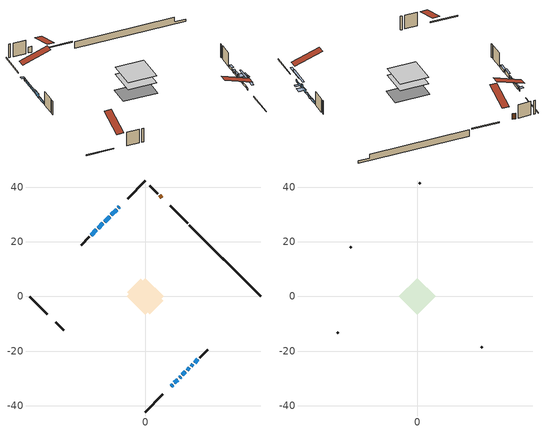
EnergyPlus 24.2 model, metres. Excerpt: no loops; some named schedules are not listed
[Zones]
conditioned space
 floor outside (Floor1 construction): -0.8,0 0,0.8 0.8,0 0,-0.8 z1.3
 floor outside (Floor2 construction): -0.91,0 0,0.91 0.91,0 0,-0.91 z1.3
 floor adiabatic (AdiabaticFloorConstruction): -6.73,0 0,6.73 6.73,0 0,-6.73 z3.74
 floor foundation (Slab1 construction): -6.53,1.59 -1.59,6.53 6.53,-1.59 1.59,-6.53 z-1
 wall outside (RimJoist1 construction): 0,-42.33 6.44,-35.9 / -42.33,0 -35.9,-6.44 / 0,42.33 -6.44,35.9 / 15.56,26.77 9.12,33.21 z1.3:1.6
 wall outside (AdiabaticWallConstruction 1): 6.08,36.25 5.3,37.03 z1.3:3.33
 wall outside (AdiabaticWallConstruction): -9.48,32.85 -9.87,32.46 z1.3:2.22; 9.48,-32.85 10.05,-32.29 z1.3:2; 10.7,-31.63 11.9,-30.43 / -10.53,31.8 -12.42,29.91 / -13.07,29.26 -14.85,27.48 z1.3:2.04; 12.56,-29.77 12.96,-29.38 z1.3:2.93; -15.51,26.82 -17.28,25.05 z1.3:2.72; 13.61,-28.72 14.71,-27.62 z1.3:2.53; 15.36,-26.97 16.2,-26.13 / 18.1,-24.23 19.26,-23.07 z1.3:2.18; 16.85,-25.48 17.44,-24.89 z1.3:2.01; -17.93,24.4 -19.84,22.49 z1.3:2.11
 wall outside (Wall1 construction): 19.91,-22.42 22.88,-19.45 / -32.85,-9.48 -29.89,-12.44 / -20.5,21.83 -23.46,18.87 / 4.64,37.69 1.68,40.65 z1.3:6.18
 wall foundation (FoundationWall1 construction): 16.22,26.11,-1 16.22,26.11,1.3 39.72,2.61,1.3 39.72,2.61,-0.23 42.33,0,-0.23 42.33,0,-1
 window (WindowConstruction 6): -9.48,32.85 -9.87,32.46 z1.3:2.21
 window (WindowConstruction 8): 9.48,-32.85 10.04,-32.29 z1.3:2
 window (WindowConstruction 9): 10.7,-31.63 11.9,-30.43 z1.3:2.04
 window (WindowConstruction 10): -10.53,31.8 -12.42,29.91 z1.3:2.04
 window (WindowConstruction 11): -13.07,29.26 -14.85,27.48 z1.3:2.04
 window (WindowConstruction 7): 12.56,-29.77 12.95,-29.38 z1.3:2.92
 window (WindowConstruction): -15.51,26.82 -17.28,25.05 z1.3:2.72
 window (WindowConstruction 1): 13.61,-28.72 14.71,-27.62 z1.3:2.53
 window (WindowConstruction 2): 15.36,-26.97 16.2,-26.13 z1.3:2.18
 window (WindowConstruction 3): 16.86,-25.47 17.44,-24.89 z1.3:2.01
 window (WindowConstruction 4): 18.1,-24.23 19.26,-23.07 z1.3:2.18
 window (WindowConstruction 5): -17.93,24.4 -19.84,22.49 z1.3:2.11
 door (Door): 6.08,36.25 5.3,37.03 z1.3:3.33
 ceiling adiabatic (AdiabaticFloorConstruction): 0,-6.73 6.73,0 0,6.73 -6.73,0 z3.74
attic - vented
 floor to conditioned space (Floor3 construction Reversed): -6.73,0 0,6.73 6.73,0 0,-6.73 z6.18
 wall outside (Wall2 construction): 23.53,-18.8 23.9,-18.43 / -29.23,-13.1 -28.87,-13.46 / -24.12,18.21 -24.48,17.85 / 1.02,41.31 0.66,41.67 z1.3:6.18
 roof outside (Roof1 construction): 8.82,-33.51,6.18 2.26,-26.95,9.27 0.53,-28.68,9.27 7.09,-35.24,6.18; -33.51,-8.82,6.18 -26.95,-2.26,9.27 -28.68,-0.53,9.27 -35.24,-7.09,6.18; -8.82,33.51,6.18 -2.26,26.95,9.27 -0.53,28.68,9.27 -7.09,35.24,6.18; 6.74,35.59,6.18 0.18,29.03,9.27 1.91,27.3,9.27 8.47,33.86,6.18
shading: -10.03,32.3 -9.32,33.01 -10.07,33.77 -10.79,33.05 z2.44; 12,-30.33 7.52,-34.81 7.95,-35.24 12.43,-30.76 z4.77; 13.86,-28.47 8.74,-33.59 9.17,-34.02 14.29,-28.9 z4.81; -12.63,29.7 -10.32,32.01 -10.53,32.22 -12.84,29.91 z2.34; -15.06,27.27 -12.86,29.47 -13.07,29.68 -15.27,27.48 z2.34; 13.01,-29.32 12.5,-29.83 14.24,-31.56 14.74,-31.05 z3; -17.33,25 -15.45,26.88 -15.88,27.31 -17.76,25.43 z2.8; 14.76,-27.57 13.56,-28.77 15.29,-30.51 16.49,-29.3 z2.61; 16.26,-26.08 15.31,-27.02 15.74,-27.45 16.69,-26.51 z2.26; 17.5,-24.83 16.8,-25.53 17.23,-25.96 17.93,-25.27 z2.09; 19.31,-23.02 18.04,-24.29 18.47,-24.72 19.74,-23.45 z2.26; -19.9,22.43 -17.88,24.45 -18.31,24.88 -20.33,22.87 z2.19
[Building]
Building 1: Terrain=Suburbs
[Site:Location]
Medicine Hat RCS_AB: Latitude {deg}=50.03; Longitude {deg}=-110.72; Time Zone {hr}=-7; Elevation {m}=715; Keep Site Location Information=Yes
[Site:GroundTemperature:Shallow]
0.918575, -1.32151, -1.5009, -0.437868, 3.82962, 8.07723, 11.7597, 14.0924, 14.2906, 12.3933, 8.80476, 4.68745
[Site:WaterMainsTemperature]
Calculation Method=Schedule; Temperature Schedule=mains temperature schedule
[Material] Roughness=Rough; Thermal Absorptance=0.9
Name | Thickness {m} | Conductivity {W/m-K} | Density {kg/m3} | Specific Heat {J/kg-K} | Solar Absorptance | Visible Absorptance
asphalt or fiberglass shingles | 0.00635 | 0.162714 | 1121.4 | 1465.45 | 0.4 | 0.4
ceiling loosefill ins | 0.254 | 0.0480833 | 16.02 | 1046.75 | 0.7 | 0.7
ceiling stud and cavity | 0.1397 | 1.00423 | 65.682 | 1177.47 | 0.7 | 0.7
concrete 4.0 in. | 0.1016 | 1.803125 | 2242.8 | 837.4 | 0.7 | 0.7
concrete 8.0 in. | 0.2032 | 1.803125 | 2242.8 | 837.4 | 0.7 | 0.7
door material | 0.04445 | 0.053851 | 512.64 | 1214.23 | 0.7 | 0.7
exterior vertical ins | 0.0457286 | 0.029427 | 32.04 | 1214.23 | 0.7 | 0.7
floor covering | 0.0127 | 0.0433444 | 54.468 | 1339.84 | 0.6 | 0.6
floor rigid ins | 0.051816 | 0.029427 | 32.04 | 1214.23 | 0.7 | 0.7
floor rigid ins 1; wall rigid ins | 0.512978 | 0.029427 | 32.04 | 1214.23 | 0.7 | 0.7
floor stud and cavity | 0.1397 | 0.3171 | 92.3553 | 1139.71 | 0.7 | 0.7
floor stud and cavity 1 | 0.1397 | 0.318373 | 92.3553 | 1139.71 | 0.7 | 0.7
floor stud and cavity 2 | 0.1397 | 1.75129 | 37.0049 | 1207.88 | 0.7 | 0.7
furniture material conditioned space 1 | 0.1524 | 0.115458 | 640.8 | 1214.23 | 0.6 | 0.6
gypsum board | 0.0127 | 0.160291 | 801 | 837.4 | 0.6 | 0.6
gypsum board 1 | 0.0127 | 0.160291 | 801 | 837.4 | 0.7 | 0.7
osb sheathing 0.5 in. | 0.0127 | 0.115458 | 512.64 | 1214.23 | 0.7 | 0.7
osb sheathing 0.75 in. | 0.01905 | 0.115458 | 512.64 | 1214.23 | 0.7 | 0.7
osb sheathing 2.0 in. | 0.0508 | 0.115458 | 512.64 | 1214.23 | 0.7 | 0.7
rim joist stud and cavity | 0.0508 | 0.0310022 | 125.044 | 1163.47 | 0.6 | 0.6
wall stud and cavity | 0.1397 | 0.111431 | 139.0536 | 1170.24 | 0.7 | 0.7
wall stud and cavity 1 | 0.0889 | 6.1454 | 50.32683 | 1063.81 | 0.6 | 0.6
wall stud and cavity 2 | 0.0889 | 0.380278 | 52.3479 | 1209.89 | 0.7 | 0.7
wall stud and cavity 3 | 0.0889 | 0.391764 | 83.0341 | 1211.67 | 0.7 | 0.7
wood siding | 0.0254 | 0.102417 | 544.68 | 1172.36 | 0.4 | 0.4
wood siding 1 | 0.00254 | 0.102417 | 544.68 | 1172.36 | 0.4 | 0.4
wood siding 2; wood siding 3; wood siding 4 | 0.0254 | 0.102417 | 544.68 | 1172.36 | 0.7 | 0.7
[WindowMaterial:SimpleGlazingSystem]
Name | U-Factor {W/m2-K} | Solar Heat Gain Coefficient
WindowMaterial | 1.64605 | 0.43
WindowMaterial 1 | 1.709078 | 0.41
WindowMaterial 10 | 1.88964 | 0.35
WindowMaterial 11 | 1.80504 | 0.38
WindowMaterial 2 | 1.88055 | 0.35
WindowMaterial 3 | 2.00661 | 0.31
WindowMaterial 4 | 1.626747 | 0.43
WindowMaterial 5 | 1.868062 | 0.36
WindowMaterial 6 | 2.986628 | 0.6
WindowMaterial 7 | 2.96903 | 0.62
WindowMaterial 8 | 2.0191 | 0.31
WindowMaterial 9 | 1.99184 | 0.32
[Construction]
AdiabaticFloorConstruction: floor stud and cavity 2, floor rigid ins 1, osb sheathing 0.75 in., floor covering
AdiabaticWallConstruction: wood siding 3, wall rigid ins, wall stud and cavity 2, gypsum board
AdiabaticWallConstruction 1: wood siding 4, wall rigid ins, wall stud and cavity 2, gypsum board
Door: door material
Floor1 construction: floor stud and cavity, floor rigid ins, osb sheathing 0.75 in., floor covering
Floor2 construction: floor stud and cavity 1, floor rigid ins, osb sheathing 0.75 in., floor covering
Floor3 construction Reversed: gypsum board, ceiling stud and cavity, ceiling loosefill ins
FoundationWall1 construction: concrete 8.0 in., gypsum board 1
furniture construction conditioned space 1: furniture material conditioned space 1
PartitionWallConstruction: gypsum board, wall stud and cavity 3, gypsum board
RimJoist1 construction: wood siding 2, osb sheathing 2.0 in., rim joist stud and cavity
Roof1 construction: asphalt or fiberglass shingles
Slab1 construction: concrete 4.0 in.
Wall1 construction: wood siding, osb sheathing 0.5 in., wall stud and cavity, gypsum board
Wall2 construction: wood siding 1, wall stud and cavity 1
WindowConstruction: WindowMaterial
WindowConstruction 1: WindowMaterial 1
WindowConstruction 10: WindowMaterial 10
WindowConstruction 11: WindowMaterial 11
WindowConstruction 2: WindowMaterial 2
WindowConstruction 3: WindowMaterial 3
WindowConstruction 4: WindowMaterial 4
WindowConstruction 5: WindowMaterial 5
WindowConstruction 6: WindowMaterial 6
WindowConstruction 7: WindowMaterial 7
WindowConstruction 8: WindowMaterial 8
WindowConstruction 9: WindowMaterial 9
[Zone] Multiplier=1; Part of Total Floor Area=Yes
Name | Volume {m3}
attic - vented | 45.5336
conditioned space | 430.4
[Space]
Name | Zone | Volume {m3}
attic - vented 1 | attic - vented | 45.5336
conditioned space 1 | conditioned space | 430.4
[ZoneInfiltration:EffectiveLeakageArea]
infil attic - vented 1: Zone or Space=attic - vented 1; Schedule=Always On Discrete; Effective Air Leakage Area {cm2}=3401.63; Stack Coefficient=0.00055415; Wind Coefficient=1.5905e-05
[ZoneMixing]
whole house fan mix: Zone or Space=attic - vented; Schedule=Always On Continuous; Design Flow Rate Calculation Method=Flow/Zone; Design Flow Rate {m3/s}=0; Source Zone or Space=conditioned space
[SurfaceProperty:ExposedFoundationPerimeter]
Slab1: Exposed Perimeter Calculation Method=TotalExposedPerimeter; Total Exposed Perimeter {m}=36.93
[InternalMass] Zone or ZoneList=conditioned space; Space or SpaceList=conditioned space 1
Name | Construction | Surface Area {m2}
furniture mass conditioned space 1 | furniture construction conditioned space 1 | 69.5202
partition wall mass | PartitionWallConstruction | 173.8
[Lights]
interior lighting: Zone or ZoneList or Space or SpaceList=conditioned space 1; Schedule=interior lighting schedule; Design Level Calculation Method=LightingLevel; Lighting Level {W}=343.2; Return Air Fraction=0; Fraction Radiant=0.6; Fraction Visible=0.2; Fraction Replaceable=1
[People]
occupants: Zone or ZoneList or Space or SpaceList=conditioned space 1; Number of People Schedule=occupants schedule; Number of People Calculation Method=People; Number of People=3; Fraction Radiant=0.314171; Sensible Heat Fraction=0.56303; Activity Level Schedule=occupants activity schedule; Carbon Dioxide Generation Rate {m3/s-W}=0; Enable ASHRAE 55 Comfort Warnings=No; Mean Radiant Temperature Calculation Type=EnclosureAveraged
[ElectricEquipment] Zone or ZoneList or Space or SpaceList=conditioned space 1; Design Level Calculation Method=EquipmentLevel
Name | Schedule | Design Level {W} | Fraction Latent | Fraction Radiant | Fraction Lost
clothes dryer | clothes dryer schedule | 140.772 | 0.015 | 0.081 | 0.85
clothes washer | clothes washer schedule | 32.1985 | 0.03 | 0.162 | 0.7
cooking range | cooking range schedule | 215.147 | 0.08 | 0.432 | 0.2
dishwasher | dishwasher schedule | 66.8632 | 0.3 | 0.18 | 0.4
fridge | fridge schedule | 72.9452 | 0 | 0.6 | 0
mech vent house fan | mech vent house fan schedule | 0 | 0 | 0 | 1
mech vent house fan cfis | mech vent house fan cfis schedule | 0 | 0 | 0 | 0
misc plug loads | misc plug loads schedule | 494.7 | 0.045 | 0.513 | 0.1
whole house fan | Always On Discrete | 0 | 0 | 0 | 1
[OtherEquipment] Zone or ZoneList or Space or SpaceList=conditioned space 1; Design Level Calculation Method=EquipmentLevel
Name | Fuel Type | Schedule | Design Level {W} | Fraction Latent | Fraction Radiant | Fraction Lost
clothes dryer 1 | Electricity | clothes dryer schedule | 0 | 0.015 | 0.081 | 0.85
cooking range 1 | Electricity | cooking range schedule | 0 | 0.08 | 0.432 | 0.2
general water use latent | None | general water use schedule | 62.594 | 1 | 0 | 0
general water use sensible | None | general water use schedule | -61.6891 | 0 | 0.6 | 0
mech vent house fan latent load | None | Always On Discrete | 0 | 1 | 0 | 0
mech vent house fan sensible load | None | Always On Discrete | 0 | 0 | 0 | 0
water heater energy adjustment1 | NaturalGas | Always On Discrete | 0.01 | 0 | 0 | 1
[ZoneInfiltration:DesignFlowRate] Zone or ZoneList or Space or SpaceList=conditioned space 1; Schedule=Always On Discrete; Design Flow Rate Calculation Method=Flow/Zone; Design Flow Rate {m3/s}=0
infil flow; natural vent flow; whole house fan flow
[Foundation:Kiva]
Foundation Kiva 1: Initial Indoor Air Temperature {C}=18; Wall Height Above Grade {m}=1.3; Wall Depth Below Slab {m}=0.2032; Custom Block Material Name 1=exterior vertical ins; Custom Block Depth 1 {m}=2.29999; Custom Block X Position 1 {m}=0.2159; Custom Block Z Position 1 {m}=0
[Foundation:Kiva:Settings]
Soil Conductivity {W/m-K}=0.849921; Soil Density {kg/m3}=1842.3; Soil Specific Heat {J/kg-K}=418.7; Ground Solar Absorptivity=0.9; Ground Thermal Absorptivity=0.9; Ground Surface Roughness {m}=0.03; Far-Field Width {m}=40; Deep-Ground Boundary Condition=ZeroFlux; Deep-Ground Depth {m}=40; Minimum Cell Dimension {m}=0.2; Maximum Cell Growth Coefficient=3; Simulation Timestep=Timestep
[Exterior:Lights]
exterior lighting: Schedule=exterior lighting schedule; Design Level {W}=75.6
[Schedule:Constant]
Name | Hourly Value
Always On Continuous; mech vent house fan schedule; mech vent house fan cfis schedule; Always On Discrete | 1
occupants activity schedule | 117.228
fridge schedule | 0
[Schedule:Day:Interval]
interior lighting schedule day: No, 01:00, 0.108182, 04:00, 0.0901515, 05:00, 0.0991667, 06:00, 0.162273, 07:00, 0.270455, 08:00, 0.342576, 10:00, 0.369621, 11:00, 0.351591, 12:00, 0.333561, 13:00, 0.324545, 14:00, 0.31553, 15:00, 0.333561, 16:00, 0.369621, 17:00, 0.450758, 18:00, 0.585985, 19:00, 0.775303, 20:00, 0.955606, 21:00, 0.991667, 22:00, 0.712197, 23:00, 0.360606, 24:00, 0.162273
interior lighting schedule default day: No, 24:00, 0
[Schedule:Week:Daily]
interior lighting schedule Week Rule - Jan1-Jan27: interior lighting schedule day, interior lighting schedule day, interior lighting schedule day, interior lighting schedule day, interior lighting schedule day, interior lighting schedule day, interior lighting schedule day, interior lighting schedule default day, interior lighting schedule default day, interior lighting schedule default day, interior lighting schedule default day, interior lighting schedule default day
interior lighting schedule Week Rule - Jan28-Feb3: interior lighting schedule day, interior lighting schedule day, interior lighting schedule day, interior lighting schedule day, interior lighting schedule day 1, interior lighting schedule day 1, interior lighting schedule day 1, interior lighting schedule default day, interior lighting schedule default day, interior lighting schedule default day, interior lighting schedule default day, interior lighting schedule default day
interior lighting schedule Week Rule - Feb4-Feb24: interior lighting schedule day 1, interior lighting schedule day 1, interior lighting schedule day 1, interior lighting schedule day 1, interior lighting schedule day 1, interior lighting schedule day 1, interior lighting schedule day 1, interior lighting schedule default day, interior lighting schedule default day, interior lighting schedule default day, interior lighting schedule default day, interior lighting schedule default day
interior lighting schedule Week Rule - Feb25-Mar3: interior lighting schedule day 1, interior lighting schedule day 1, interior lighting schedule day 1, interior lighting schedule day 1, interior lighting schedule day 2, interior lighting schedule day 2, interior lighting schedule day 2, interior lighting schedule default day, interior lighting schedule default day, interior lighting schedule default day, interior lighting schedule default day, interior lighting schedule default day
interior lighting schedule Week Rule - Mar4-Mar31: interior lighting schedule day 2, interior lighting schedule day 2, interior lighting schedule day 2, interior lighting schedule day 2, interior lighting schedule day 2, interior lighting schedule day 2, interior lighting schedule day 2, interior lighting schedule default day, interior lighting schedule default day, interior lighting schedule default day, interior lighting schedule default day, interior lighting schedule default day
interior lighting schedule Week Rule - Apr1-Apr28: interior lighting schedule day 3, interior lighting schedule day 3, interior lighting schedule day 3, interior lighting schedule day 3, interior lighting schedule day 3, interior lighting schedule day 3, interior lighting schedule day 3, interior lighting schedule default day, interior lighting schedule default day, interior lighting schedule default day, interior lighting schedule default day, interior lighting schedule default day
interior lighting schedule Week Rule - Apr29-May5: interior lighting schedule day 3, interior lighting schedule day 3, interior lighting schedule day 4, interior lighting schedule day 4, interior lighting schedule day 4, interior lighting schedule day 4, interior lighting schedule day 4, interior lighting schedule default day, interior lighting schedule default day, interior lighting schedule default day, interior lighting schedule default day, interior lighting schedule default day
interior lighting schedule Week Rule - May6-May26: interior lighting schedule day 4, interior lighting schedule day 4, interior lighting schedule day 4, interior lighting schedule day 4, interior lighting schedule day 4, interior lighting schedule day 4, interior lighting schedule day 4, interior lighting schedule default day, interior lighting schedule default day, interior lighting schedule default day, interior lighting schedule default day, interior lighting schedule default day
interior lighting schedule Week Rule - May27-Jun2: interior lighting schedule day 4, interior lighting schedule day 4, interior lighting schedule day 4, interior lighting schedule day 4, interior lighting schedule day 4, interior lighting schedule day 5, interior lighting schedule day 5, interior lighting schedule default day, interior lighting schedule default day, interior lighting schedule default day, interior lighting schedule default day, interior lighting schedule default day
interior lighting schedule Week Rule - Jun3-Jun30: interior lighting schedule day 5, interior lighting schedule day 5, interior lighting schedule day 5, interior lighting schedule day 5, interior lighting schedule day 5, interior lighting schedule day 5, interior lighting schedule day 5, interior lighting schedule default day, interior lighting schedule default day, interior lighting schedule default day, interior lighting schedule default day, interior lighting schedule default day
interior lighting schedule Week Rule - Jul1-Jul28: interior lighting schedule day 6, interior lighting schedule day 6, interior lighting schedule day 6, interior lighting schedule day 6, interior lighting schedule day 6, interior lighting schedule day 6, interior lighting schedule day 6, interior lighting schedule default day, interior lighting schedule default day, interior lighting schedule default day, interior lighting schedule default day, interior lighting schedule default day
interior lighting schedule Week Rule - Jul29-Aug4: interior lighting schedule day 6, interior lighting schedule day 6, interior lighting schedule day 6, interior lighting schedule day 7, interior lighting schedule day 7, interior lighting schedule day 7, interior lighting schedule day 7, interior lighting schedule default day, interior lighting schedule default day, interior lighting schedule default day, interior lighting schedule default day, interior lighting schedule default day
interior lighting schedule Week Rule - Aug5-Aug25: interior lighting schedule day 7, interior lighting schedule day 7, interior lighting schedule day 7, interior lighting schedule day 7, interior lighting schedule day 7, interior lighting schedule day 7, interior lighting schedule day 7, interior lighting schedule default day, interior lighting schedule default day, interior lighting schedule default day, interior lighting schedule default day, interior lighting schedule default day
interior lighting schedule Week Rule - Aug26-Sep1: interior lighting schedule day 7, interior lighting schedule day 7, interior lighting schedule day 7, interior lighting schedule day 7, interior lighting schedule day 7, interior lighting schedule day 7, interior lighting schedule day 8, interior lighting schedule default day, interior lighting schedule default day, interior lighting schedule default day, interior lighting schedule default day, interior lighting schedule default day
interior lighting schedule Week Rule - Sep2-Sep29: interior lighting schedule day 8, interior lighting schedule day 8, interior lighting schedule day 8, interior lighting schedule day 8, interior lighting schedule day 8, interior lighting schedule day 8, interior lighting schedule day 8, interior lighting schedule default day, interior lighting schedule default day, interior lighting schedule default day, interior lighting schedule default day, interior lighting schedule default day
interior lighting schedule Week Rule - Sep30-Oct6: interior lighting schedule day 8, interior lighting schedule day 9, interior lighting schedule day 9, interior lighting schedule day 9, interior lighting schedule day 9, interior lighting schedule day 9, interior lighting schedule day 9, interior lighting schedule default day, interior lighting schedule default day, interior lighting schedule default day, interior lighting schedule default day, interior lighting schedule default day
interior lighting schedule Week Rule - Oct7-Oct27: interior lighting schedule day 9, interior lighting schedule day 9, interior lighting schedule day 9, interior lighting schedule day 9, interior lighting schedule day 9, interior lighting schedule day 9, interior lighting schedule day 9, interior lighting schedule default day, interior lighting schedule default day, interior lighting schedule default day, interior lighting schedule default day, interior lighting schedule default day
interior lighting schedule Week Rule - Oct28-Nov3: interior lighting schedule day 9, interior lighting schedule day 9, interior lighting schedule day 9, interior lighting schedule day 9, interior lighting schedule day 10, interior lighting schedule day 10, interior lighting schedule day 10, interior lighting schedule default day, interior lighting schedule default day, interior lighting schedule default day, interior lighting schedule default day, interior lighting schedule default day
interior lighting schedule Week Rule - Nov4-Nov24: interior lighting schedule day 10, interior lighting schedule day 10, interior lighting schedule day 10, interior lighting schedule day 10, interior lighting schedule day 10, interior lighting schedule day 10, interior lighting schedule day 10, interior lighting schedule default day, interior lighting schedule default day, interior lighting schedule default day, interior lighting schedule default day, interior lighting schedule default day
interior lighting schedule Week Rule - Nov25-Dec1: interior lighting schedule day 10, interior lighting schedule day 10, interior lighting schedule day 10, interior lighting schedule day 10, interior lighting schedule day 10, interior lighting schedule day 10, interior lighting schedule day 11, interior lighting schedule default day, interior lighting schedule default day, interior lighting schedule default day, interior lighting schedule default day, interior lighting schedule default day
interior lighting schedule Week Rule - Dec2-Dec31: interior lighting schedule day 11, interior lighting schedule day 11, interior lighting schedule day 11, interior lighting schedule day 11, interior lighting schedule day 11, interior lighting schedule day 11, interior lighting schedule day 11, interior lighting schedule default day, interior lighting schedule default day, interior lighting schedule default day, interior lighting schedule default day, interior lighting schedule default day
occupants schedule Week Rule - Jan1-Dec31: occupants schedule day, occupants schedule day, occupants schedule day, occupants schedule day, occupants schedule day, occupants schedule day, occupants schedule day, occupants schedule default day, occupants schedule default day, occupants schedule default day, occupants schedule default day, occupants schedule default day
clothes dryer schedule Week Rule - Jan1-Dec31: clothes dryer schedule day, clothes dryer schedule day, clothes dryer schedule day, clothes dryer schedule day, clothes dryer schedule day, clothes dryer schedule day, clothes dryer schedule day, clothes dryer schedule default day, clothes dryer schedule default day, clothes dryer schedule default day, clothes dryer schedule default day, clothes dryer schedule default day
clothes washer schedule Week Rule - Jan1-Dec31: clothes washer schedule day, clothes washer schedule day, clothes washer schedule day, clothes washer schedule day, clothes washer schedule day, clothes washer schedule day, clothes washer schedule day, clothes washer schedule default day, clothes washer schedule default day, clothes washer schedule default day, clothes washer schedule default day, clothes washer schedule default day
cooking range schedule Week Rule - Jan1-Dec31: cooking range schedule day, cooking range schedule day, cooking range schedule day, cooking range schedule day, cooking range schedule day, cooking range schedule day, cooking range schedule day, cooking range schedule default day, cooking range schedule default day, cooking range schedule default day, cooking range schedule default day, cooking range schedule default day
dishwasher schedule Week Rule - Jan1-Dec31: dishwasher schedule day, dishwasher schedule day, dishwasher schedule day, dishwasher schedule day, dishwasher schedule day, dishwasher schedule day, dishwasher schedule day, dishwasher schedule default day, dishwasher schedule default day, dishwasher schedule default day, dishwasher schedule default day, dishwasher schedule default day
misc plug loads schedule Week Rule - Jan1-Dec31: misc plug loads schedule day, misc plug loads schedule day, misc plug loads schedule day, misc plug loads schedule day, misc plug loads schedule day, misc plug loads schedule day, misc plug loads schedule day, misc plug loads schedule default day, misc plug loads schedule default day, misc plug loads schedule default day, misc plug loads schedule default day, misc plug loads schedule default day
general water use schedule Week Rule - Jan1-Dec31: general water use schedule day, general water use schedule day, general water use schedule day, general water use schedule day, general water use schedule day, general water use schedule day, general water use schedule day, general water use schedule default day, general water use schedule default day, general water use schedule default day, general water use schedule default day, general water use schedule default day
exterior lighting schedule Week Rule - Jan1-Jan27: exterior lighting schedule day, exterior lighting schedule day, exterior lighting schedule day, exterior lighting schedule day, exterior lighting schedule day, exterior lighting schedule day, exterior lighting schedule day, exterior lighting schedule default day, exterior lighting schedule default day, exterior lighting schedule default day, exterior lighting schedule default day, exterior lighting schedule default day
exterior lighting schedule Week Rule - Jan28-Feb3: exterior lighting schedule day, exterior lighting schedule day, exterior lighting schedule day, exterior lighting schedule day, exterior lighting schedule day 1, exterior lighting schedule day 1, exterior lighting schedule day 1, exterior lighting schedule default day, exterior lighting schedule default day, exterior lighting schedule default day, exterior lighting schedule default day, exterior lighting schedule default day
exterior lighting schedule Week Rule - Feb4-Feb24: exterior lighting schedule day 1, exterior lighting schedule day 1, exterior lighting schedule day 1, exterior lighting schedule day 1, exterior lighting schedule day 1, exterior lighting schedule day 1, exterior lighting schedule day 1, exterior lighting schedule default day, exterior lighting schedule default day, exterior lighting schedule default day, exterior lighting schedule default day, exterior lighting schedule default day
exterior lighting schedule Week Rule - Feb25-Mar3: exterior lighting schedule day 1, exterior lighting schedule day 1, exterior lighting schedule day 1, exterior lighting schedule day 1, exterior lighting schedule day 2, exterior lighting schedule day 2, exterior lighting schedule day 2, exterior lighting schedule default day, exterior lighting schedule default day, exterior lighting schedule default day, exterior lighting schedule default day, exterior lighting schedule default day
exterior lighting schedule Week Rule - Mar4-Mar31: exterior lighting schedule day 2, exterior lighting schedule day 2, exterior lighting schedule day 2, exterior lighting schedule day 2, exterior lighting schedule day 2, exterior lighting schedule day 2, exterior lighting schedule day 2, exterior lighting schedule default day, exterior lighting schedule default day, exterior lighting schedule default day, exterior lighting schedule default day, exterior lighting schedule default day
exterior lighting schedule Week Rule - Apr1-Apr28: exterior lighting schedule day 3, exterior lighting schedule day 3, exterior lighting schedule day 3, exterior lighting schedule day 3, exterior lighting schedule day 3, exterior lighting schedule day 3, exterior lighting schedule day 3, exterior lighting schedule default day, exterior lighting schedule default day, exterior lighting schedule default day, exterior lighting schedule default day, exterior lighting schedule default day
exterior lighting schedule Week Rule - Apr29-May5: exterior lighting schedule day 3, exterior lighting schedule day 3, exterior lighting schedule day 4, exterior lighting schedule day 4, exterior lighting schedule day 4, exterior lighting schedule day 4, exterior lighting schedule day 4, exterior lighting schedule default day, exterior lighting schedule default day, exterior lighting schedule default day, exterior lighting schedule default day, exterior lighting schedule default day
exterior lighting schedule Week Rule - May6-May26: exterior lighting schedule day 4, exterior lighting schedule day 4, exterior lighting schedule day 4, exterior lighting schedule day 4, exterior lighting schedule day 4, exterior lighting schedule day 4, exterior lighting schedule day 4, exterior lighting schedule default day, exterior lighting schedule default day, exterior lighting schedule default day, exterior lighting schedule default day, exterior lighting schedule default day
exterior lighting schedule Week Rule - May27-Jun2: exterior lighting schedule day 4, exterior lighting schedule day 4, exterior lighting schedule day 4, exterior lighting schedule day 4, exterior lighting schedule day 4, exterior lighting schedule day 5, exterior lighting schedule day 5, exterior lighting schedule default day, exterior lighting schedule default day, exterior lighting schedule default day, exterior lighting schedule default day, exterior lighting schedule default day
exterior lighting schedule Week Rule - Jun3-Jun30: exterior lighting schedule day 5, exterior lighting schedule day 5, exterior lighting schedule day 5, exterior lighting schedule day 5, exterior lighting schedule day 5, exterior lighting schedule day 5, exterior lighting schedule day 5, exterior lighting schedule default day, exterior lighting schedule default day, exterior lighting schedule default day, exterior lighting schedule default day, exterior lighting schedule default day
exterior lighting schedule Week Rule - Jul1-Jul28: exterior lighting schedule day 6, exterior lighting schedule day 6, exterior lighting schedule day 6, exterior lighting schedule day 6, exterior lighting schedule day 6, exterior lighting schedule day 6, exterior lighting schedule day 6, exterior lighting schedule default day, exterior lighting schedule default day, exterior lighting schedule default day, exterior lighting schedule default day, exterior lighting schedule default day
exterior lighting schedule Week Rule - Jul29-Aug4: exterior lighting schedule day 6, exterior lighting schedule day 6, exterior lighting schedule day 6, exterior lighting schedule day 7, exterior lighting schedule day 7, exterior lighting schedule day 7, exterior lighting schedule day 7, exterior lighting schedule default day, exterior lighting schedule default day, exterior lighting schedule default day, exterior lighting schedule default day, exterior lighting schedule default day
exterior lighting schedule Week Rule - Aug5-Aug25: exterior lighting schedule day 7, exterior lighting schedule day 7, exterior lighting schedule day 7, exterior lighting schedule day 7, exterior lighting schedule day 7, exterior lighting schedule day 7, exterior lighting schedule day 7, exterior lighting schedule default day, exterior lighting schedule default day, exterior lighting schedule default day, exterior lighting schedule default day, exterior lighting schedule default day
exterior lighting schedule Week Rule - Aug26-Sep1: exterior lighting schedule day 7, exterior lighting schedule day 7, exterior lighting schedule day 7, exterior lighting schedule day 7, exterior lighting schedule day 7, exterior lighting schedule day 7, exterior lighting schedule day 8, exterior lighting schedule default day, exterior lighting schedule default day, exterior lighting schedule default day, exterior lighting schedule default day, exterior lighting schedule default day
exterior lighting schedule Week Rule - Sep2-Sep29: exterior lighting schedule day 8, exterior lighting schedule day 8, exterior lighting schedule day 8, exterior lighting schedule day 8, exterior lighting schedule day 8, exterior lighting schedule day 8, exterior lighting schedule day 8, exterior lighting schedule default day, exterior lighting schedule default day, exterior lighting schedule default day, exterior lighting schedule default day, exterior lighting schedule default day
exterior lighting schedule Week Rule - Sep30-Oct6: exterior lighting schedule day 8, exterior lighting schedule day 9, exterior lighting schedule day 9, exterior lighting schedule day 9, exterior lighting schedule day 9, exterior lighting schedule day 9, exterior lighting schedule day 9, exterior lighting schedule default day, exterior lighting schedule default day, exterior lighting schedule default day, exterior lighting schedule default day, exterior lighting schedule default day
exterior lighting schedule Week Rule - Oct7-Oct27: exterior lighting schedule day 9, exterior lighting schedule day 9, exterior lighting schedule day 9, exterior lighting schedule day 9, exterior lighting schedule day 9, exterior lighting schedule day 9, exterior lighting schedule day 9, exterior lighting schedule default day, exterior lighting schedule default day, exterior lighting schedule default day, exterior lighting schedule default day, exterior lighting schedule default day
exterior lighting schedule Week Rule - Oct28-Nov3: exterior lighting schedule day 9, exterior lighting schedule day 9, exterior lighting schedule day 9, exterior lighting schedule day 9, exterior lighting schedule day 10, exterior lighting schedule day 10, exterior lighting schedule day 10, exterior lighting schedule default day, exterior lighting schedule default day, exterior lighting schedule default day, exterior lighting schedule default day, exterior lighting schedule default day
exterior lighting schedule Week Rule - Nov4-Nov24: exterior lighting schedule day 10, exterior lighting schedule day 10, exterior lighting schedule day 10, exterior lighting schedule day 10, exterior lighting schedule day 10, exterior lighting schedule day 10, exterior lighting schedule day 10, exterior lighting schedule default day, exterior lighting schedule default day, exterior lighting schedule default day, exterior lighting schedule default day, exterior lighting schedule default day
exterior lighting schedule Week Rule - Nov25-Dec1: exterior lighting schedule day 10, exterior lighting schedule day 10, exterior lighting schedule day 10, exterior lighting schedule day 10, exterior lighting schedule day 10, exterior lighting schedule day 10, exterior lighting schedule day 11, exterior lighting schedule default day, exterior lighting schedule default day, exterior lighting schedule default day, exterior lighting schedule default day, exterior lighting schedule default day
exterior lighting schedule Week Rule - Dec2-Dec31: exterior lighting schedule day 11, exterior lighting schedule day 11, exterior lighting schedule day 11, exterior lighting schedule day 11, exterior lighting schedule day 11, exterior lighting schedule day 11, exterior lighting schedule day 11, exterior lighting schedule default day, exterior lighting schedule default day, exterior lighting schedule default day, exterior lighting schedule default day, exterior lighting schedule default day
[Schedule:Year]
interior lighting schedule: interior lighting schedule Week Rule - Jan1-Jan27, 1, 1, 1, 27, interior lighting schedule Week Rule - Jan28-Feb3, 1, 28, 2, 3, interior lighting schedule Week Rule - Feb4-Feb24, 2, 4, 2, 24, interior lighting schedule Week Rule - Feb25-Mar3, 2, 25, 3, 3, interior lighting schedule Week Rule - Mar4-Mar31, 3, 4, 3, 31, interior lighting schedule Week Rule - Apr1-Apr28, 4, 1, 4, 28, interior lighting schedule Week Rule - Apr29-May5, 4, 29, 5, 5, interior lighting schedule Week Rule - May6-May26, 5, 6, 5, 26, interior lighting schedule Week Rule - May27-Jun2, 5, 27, 6, 2, interior lighting schedule Week Rule - Jun3-Jun30, 6, 3, 6, 30, interior lighting schedule Week Rule - Jul1-Jul28, 7, 1, 7, 28, interior lighting schedule Week Rule - Jul29-Aug4, 7, 29, 8, 4, interior lighting schedule Week Rule - Aug5-Aug25, 8, 5, 8, 25, interior lighting schedule Week Rule - Aug26-Sep1, 8, 26, 9, 1, interior lighting schedule Week Rule - Sep2-Sep29, 9, 2, 9, 29, interior lighting schedule Week Rule - Sep30-Oct6, 9, 30, 10, 6, interior lighting schedule Week Rule - Oct7-Oct27, 10, 7, 10, 27, interior lighting schedule Week Rule - Oct28-Nov3, 10, 28, 11, 3, interior lighting schedule Week Rule - Nov4-Nov24, 11, 4, 11, 24, interior lighting schedule Week Rule - Nov25-Dec1, 11, 25, 12, 1, interior lighting schedule Week Rule - Dec2-Dec31, 12, 2, 12, 31
occupants schedule: occupants schedule Week Rule - Jan1-Dec31, 1, 1, 12, 31
clothes dryer schedule: clothes dryer schedule Week Rule - Jan1-Dec31, 1, 1, 12, 31
clothes washer schedule: clothes washer schedule Week Rule - Jan1-Dec31, 1, 1, 12, 31
cooking range schedule: cooking range schedule Week Rule - Jan1-Dec31, 1, 1, 12, 31
dishwasher schedule: dishwasher schedule Week Rule - Jan1-Dec31, 1, 1, 12, 31
misc plug loads schedule: misc plug loads schedule Week Rule - Jan1-Dec31, 1, 1, 12, 31
general water use schedule: general water use schedule Week Rule - Jan1-Dec31, 1, 1, 12, 31
exterior lighting schedule: exterior lighting schedule Week Rule - Jan1-Jan27, 1, 1, 1, 27, exterior lighting schedule Week Rule - Jan28-Feb3, 1, 28, 2, 3, exterior lighting schedule Week Rule - Feb4-Feb24, 2, 4, 2, 24, exterior lighting schedule Week Rule - Feb25-Mar3, 2, 25, 3, 3, exterior lighting schedule Week Rule - Mar4-Mar31, 3, 4, 3, 31, exterior lighting schedule Week Rule - Apr1-Apr28, 4, 1, 4, 28, exterior lighting schedule Week Rule - Apr29-May5, 4, 29, 5, 5, exterior lighting schedule Week Rule - May6-May26, 5, 6, 5, 26, exterior lighting schedule Week Rule - May27-Jun2, 5, 27, 6, 2, exterior lighting schedule Week Rule - Jun3-Jun30, 6, 3, 6, 30, exterior lighting schedule Week Rule - Jul1-Jul28, 7, 1, 7, 28, exterior lighting schedule Week Rule - Jul29-Aug4, 7, 29, 8, 4, exterior lighting schedule Week Rule - Aug5-Aug25, 8, 5, 8, 25, exterior lighting schedule Week Rule - Aug26-Sep1, 8, 26, 9, 1, exterior lighting schedule Week Rule - Sep2-Sep29, 9, 2, 9, 29, exterior lighting schedule Week Rule - Sep30-Oct6, 9, 30, 10, 6, exterior lighting schedule Week Rule - Oct7-Oct27, 10, 7, 10, 27, exterior lighting schedule Week Rule - Oct28-Nov3, 10, 28, 11, 3, exterior lighting schedule Week Rule - Nov4-Nov24, 11, 4, 11, 24, exterior lighting schedule Week Rule - Nov25-Dec1, 11, 25, 12, 1, exterior lighting schedule Week Rule - Dec2-Dec31, 12, 2, 12, 31
[Schedule:Compact]
mains temperature schedule: Through: 01/01, For: AllDays, Until: 24:00, 5.80444, Through: 01/02, For: AllDays, Until: 24:00, 5.73056, Through: 01/03, For: AllDays, Until: 24:00, 5.65722, Through: 01/04, For: AllDays, Until: 24:00, 5.58556, Through: 01/05, For: AllDays, Until: 24:00, 5.515, Through: 01/06, For: AllDays, Until: 24:00, 5.44556, Through: 01/07, For: AllDays, Until: 24:00, 5.37722, Through: 01/08, For: AllDays, Until: 24:00, 5.31056, Through: 01/09, For: AllDays, Until: 24:00, 5.24444, Through: 01/10, For: AllDays, Until: 24:00, 5.18, Through: 01/11, For: AllDays, Until: 24:00, 5.11722, Through: 01/12, For: AllDays, Until: 24:00, 5.055, Through: 01/13, For: AllDays, Until: 24:00, 4.99444, Through: 01/14, For: AllDays, Until: 24:00, 4.93556, Through: 01/15, For: AllDays, Until: 24:00, 4.87778, Through: 01/16, For: AllDays, Until: 24:00, 4.82111, Through: 01/17, For: AllDays, Until: 24:00, 4.76611, Through: 01/18, For: AllDays, Until: 24:00, 4.71278, Through: 01/19, For: AllDays, Until: 24:00, 4.66056, Through: 01/20, For: AllDays, Until: 24:00, 4.61, Through: 01/21, For: AllDays, Until: 24:00, 4.56056, Through: 01/22, For: AllDays, Until: 24:00, 4.51278, Through: 01/23, For: AllDays, Until: 24:00, 4.46667, Through: 01/24, For: AllDays, Until: 24:00, 4.42222, Through: 01/25, For: AllDays, Until: 24:00, 4.37889, Through: 01/26, For: AllDays, Until: 24:00, 4.33722, Through: 01/27, For: AllDays, Until: 24:00, 4.29722, Through: 01/28, For: AllDays, Until: 24:00, 4.25833, Through: 01/29, For: AllDays, Until: 24:00, 4.22167, Through: 01/30, For: AllDays, Until: 24:00, 4.18611, Through: 01/31, For: AllDays, Until: 24:00, 4.15222, Through: 02/01, For: AllDays, Until: 24:00, 4.12, Through: 02/02, For: AllDays, Until: 24:00, 4.08944, Through: 02/03, For: AllDays, Until: 24:00, 4.06056, Through: 02/04, For: AllDays, Until: 24:00, 4.03333, Through: 02/05, For: AllDays, Until: 24:00, 4.00778, Through: 02/06, For: AllDays, Until: 24:00, 3.98333, Through: 02/07, For: AllDays, Until: 24:00, 3.96111, Through: 02/08, For: AllDays, Until: 24:00, 3.94056, Through: 02/09, For: AllDays, Until: 24:00, 3.92167, Through: 02/10, For: AllDays, Until: 24:00, 3.90389, Through: 02/11, For: AllDays, Until: 24:00, 3.88833, Through: 02/12, For: AllDays, Until: 24:00, 3.87444, Through: 02/13, For: AllDays, Until: 24:00, 3.86167, Through: 02/14, For: AllDays, Until: 24:00, 3.85111, Through: 02/15, For: AllDays, Until: 24:00, 3.84222, Through: 02/16, For: AllDays, Until: 24:00, 3.835, Through: 02/17, For: AllDays, Until: 24:00, 3.82944, Through: 02/18, For: AllDays, Until: 24:00, 3.82556, Through: 02/19, For: AllDays, Until: 24:00, 3.82333, Through: 02/20, For: AllDays, Until: 24:00, 3.82278, Through: 02/21, For: AllDays, Until: 24:00, 3.82389, Through: 02/22, For: AllDays, Until: 24:00, 3.82722, Through: 02/23, For: AllDays, Until: 24:00, 3.83167, Through: 02/24, For: AllDays, Until: 24:00, 3.83778, Through: 02/25, For: AllDays, Until: 24:00, 3.84611, Through: 02/26, For: AllDays, Until: 24:00, 3.85556, Through: 02/27, For: AllDays, Until: 24:00, 3.86722, Through: 02/28, For: AllDays, Until: 24:00, 3.88, Through: 03/01, For: AllDays, Until: 24:00, 3.895, Through: 03/02, For: AllDays, Until: 24:00, 3.91167, Through: 03/03, For: AllDays, Until: 24:00, 3.92944, Through: 03/04, For: AllDays, Until: 24:00, 3.94944, Through: 03/05, For: AllDays, Until: 24:00, 3.97056, Through: 03/06, For: AllDays, Until: 24:00, 3.99389, Through: 03/07, For: AllDays, Until: 24:00, 4.01889, Through: 03/08, For: AllDays, Until: 24:00, 4.045, Through: 03/09, For: AllDays, Until: 24:00, 4.07333, Through: 03/10, For: AllDays, Until: 24:00, 4.10278, Through: 03/11, For: AllDays, Until: 24:00, 4.13389, Through: 03/12, For: AllDays, Until: 24:00, 4.16722, Through: 03/13, For: AllDays, Until: 24:00, 4.20167, Through: 03/14, For: AllDays, Until: 24:00, 4.23778, Through: 03/15, For: AllDays, Until: 24:00, 4.27556, Through: 03/16, For: AllDays, Until: 24:00, 4.31444, Through: 03/17, For: AllDays, Until: 24:00, 4.35556, Through: 03/18, For: AllDays, Until: 24:00, 4.39778, Through: 03/19, For: AllDays, Until: 24:00, 4.44167, Through: 03/20, For: AllDays, Until: 24:00, 4.48667, Through: 03/21, For: AllDays, Until: 24:00, 4.53389, Through: 03/22, For: AllDays, Until: 24:00, 4.58222, Through: 03/23, For: AllDays, Until: 24:00, 4.63222, Through: 03/24, For: AllDays, Until: 24:00, 4.68333, Through: 03/25, For: AllDays, Until: 24:00, 4.73611, Through: 03/26, For: AllDays, Until: 24:00, 4.79, Through: 03/27, For: AllDays, Until: 24:00, 4.84611, Through: 03/28, For: AllDays, Until: 24:00, 4.90278, Through: 03/29, For: AllDays, Until: 24:00, 4.96111, Through: 03/30, For: AllDays, Until: 24:00, 5.02111, Through: 03/31, For: AllDays, Until: 24:00, 5.08222, Through: 04/01, For: AllDays, Until: 24:00, 5.14444, Through: 04/02, For: AllDays, Until: 24:00, 5.20833, Through: 04/03, For: AllDays, Until: 24:00, 5.27333, Through: 04/04, For: AllDays, Until: 24:00, 5.33944, Through: 04/05, For: AllDays, Until: 24:00, 5.40722, Through: 04/06, For: AllDays, Until: 24:00, 5.47611, Through: 04/07, For: AllDays, Until: 24:00, 5.54556, Through: 04/08, For: AllDays, Until: 24:00, 5.61722, Through: 04/09, For: AllDays, Until: 24:00, 5.68944, Through: 04/10, For: AllDays, Until: 24:00, 5.76278, Through: 04/11, For: AllDays, Until: 24:00, 5.83722, Through: 04/12, For: AllDays, Until: 24:00, 5.91333, Through: 04/13, For: AllDays, Until: 24:00, 5.99, Through: 04/14, For: AllDays, Until: 24:00, 6.06778, Through: 04/15, For: AllDays, Until: 24:00, 6.14667, Through: 04/16, For: AllDays, Until: 24:00, 6.22667, Through: 04/17, For: AllDays, Until: 24:00, 6.30778, Through: 04/18, For: AllDays, Until: 24:00, 6.38944, Through: 04/19, For: AllDays, Until: 24:00, 6.47222, Through: 04/20, For: AllDays, Until: 24:00, 6.55611, Through: 04/21, For: AllDays, Until: 24:00, 6.64056, Through: 04/22, For: AllDays, Until: 24:00, 6.72611, Through: 04/23, For: AllDays, Until: 24:00, 6.81222, Through: 04/24, For: AllDays, Until: 24:00, 6.89944, Through: 04/25, For: AllDays, Until: 24:00, 6.98722, Through: 04/26, For: AllDays, Until: 24:00, 7.07611, Through: 04/27, For: AllDays, Until: 24:00, 7.16556, Through: 04/28, For: AllDays, Until: 24:00, 7.25556, Through: 04/29, For: AllDays, Until: 24:00, 7.34667, Through: 04/30, For: AllDays, Until: 24:00, 7.43778, Through: 05/01, For: AllDays, Until: 24:00, 7.53, Through: 05/02, For: AllDays, Until: 24:00, 7.62278, Through: 05/03, For: AllDays, Until: 24:00, 7.71611, Through: 05/04, For: AllDays, Until: 24:00, 7.81, Through: 05/05, For: AllDays, Until: 24:00, 7.90444, Through: 05/06, For: AllDays, Until: 24:00, 7.99944, Through: 05/07, For: AllDays, Until: 24:00, 8.09444, Through: 05/08, For: AllDays, Until: 24:00, 8.19, Through: 05/09, For: AllDays, Until: 24:00, 8.28667, Through: 05/10, For: AllDays, Until: 24:00, 8.38278, Through: 05/11, For: AllDays, Until: 24:00, 8.48, Through: 05/12, For: AllDays, Until: 24:00, 8.57722, Through: 05/13, For: AllDays, Until: 24:00, 8.67444, Through: 05/14, For: AllDays, Until: 24:00, 8.77222, Through: 05/15, For: AllDays, Until: 24:00, 8.87056, Through: 05/16, For: AllDays, Until: 24:00, 8.96833, Through: 05/17, For: AllDays, Until: 24:00, 9.06667, Through: 05/18, For: AllDays, Until: 24:00, 9.16556, Through: 05/19, For: AllDays, Until: 24:00, 9.26389, Through: 05/20, For: AllDays, Until: 24:00, 9.36278, Through: 05/21, For: AllDays, Until: 24:00, 9.46167, Through: 05/22, For: AllDays, Until: 24:00, 9.56056, Through: 05/23, For: AllDays, Until: 24:00, 9.65944, Through: 05/24, For: AllDays, Until: 24:00, 9.75833, Through: 05/25, For: AllDays, Until: 24:00, 9.85667, Through: 05/26, For: AllDays, Until: 24:00, 9.95556, Through: 05/27, For: AllDays, Until: 24:00, 10.0539, Through: 05/28, For: AllDays, Until: 24:00, 10.1528, Through: 05/29, For: AllDays, Until: 24:00, 10.2506, Through: 05/30, For: AllDays, Until: 24:00, 10.3489, Through: 05/31, For: AllDays, Until: 24:00, 10.4467, Through: 06/01, For: AllDays, Until: 24:00, 10.5439, Through: 06/02, For: AllDays, Until: 24:00, 10.6411, Through: 06/03, For: AllDays, Until: 24:00, 10.7383, Through: 06/04, For: AllDays, Until: 24:00, 10.835, Through: 06/05, For: AllDays, Until: 24:00, 10.9311, Through: 06/06, For: AllDays, Until: 24:00, 11.0267, Through: 06/07, For: AllDays, Until: 24:00, 11.1222, Through: 06/08, For: AllDays, Until: 24:00, 11.2172, Through: 06/09, For: AllDays, Until: 24:00, 11.3117, Through: 06/10, For: AllDays, Until: 24:00, 11.4056, Through: 06/11, For: AllDays, Until: 24:00, 11.4989, Through: 06/12, For: AllDays, Until: 24:00, 11.5917, Through: 06/13, For: AllDays, Until: 24:00, 11.6839, Through: 06/14, For: AllDays, Until: 24:00, 11.7756, Through: 06/15, For: AllDays, Until: 24:00, 11.8661, Through: 06/16, For: AllDays, Until: 24:00, 11.9567, Through: 06/17, For: AllDays, Until: 24:00, 12.0461, Through: 06/18, For: AllDays, Until: 24:00, 12.135, Through: 06/19, For: AllDays, Until: 24:00, 12.2228, Through: 06/20, For: AllDays, Until: 24:00, 12.31, Through: 06/21, For: AllDays, Until: 24:00, 12.3967, Through: 06/22, For: AllDays, Until: 24:00, 12.4822, Through: 06/23, For: AllDays, Until: 24:00, 12.5667, Through: 06/24, For: AllDays, Until: 24:00, 12.6506, Through: 06/25, For: AllDays, Until: 24:00, 12.7333, Through: 06/26, For: AllDays, Until: 24:00, 12.8156, Through: 06/27, For: AllDays, Until: 24:00, 12.8967, Through: 06/28, For: AllDays, Until: 24:00, 12.9767, Through: 06/29, For: AllDays, Until: 24:00, 13.0556, Through: 06/30, For: AllDays, Until: 24:00, 13.1333, Through: 07/01, For: AllDays, Until: 24:00, 13.2106, Through: 07/02, For: AllDays, Until: 24:00, 13.2861, Through: 07/03, For: AllDays, Until: 24:00, 13.3611, Through: 07/04, For: AllDays, Until: 24:00, 13.4344, Through: 07/05, For: AllDays, Until: 24:00, 13.5072, Through: 07/06, For: AllDays, Until: 24:00, 13.5783, Through: 07/07, For: AllDays, Until: 24:00, 13.6483, Through: 07/08, For: AllDays, Until: 24:00, 13.7178, Through: 07/09, For: AllDays, Until: 24:00, 13.785, Through: 07/10, For: AllDays, Until: 24:00, 13.8517, Through: 07/11, For: AllDays, Until: 24:00, 13.9167, Through: 07/12, For: AllDays, Until: 24:00, 13.9806, Through: 07/13, For: AllDays, Until: 24:00, 14.0433, Through: 07/14, For: AllDays, Until: 24:00, 14.1044, Through: 07/15, For: AllDays, Until: 24:00, 14.1644, Through: 07/16, For: AllDays, Until: 24:00, 14.2228, Through: 07/17, For: AllDays, Until: 24:00, 14.28, Through: 07/18, For: AllDays, Until: 24:00, 14.3361, Through: 07/19, For: AllDays, Until: 24:00, 14.39, Through: 07/20, For: AllDays, Until: 24:00, 14.4433, Through: 07/21, For: AllDays, Until: 24:00, 14.4944, Through: 07/22, For: AllDays, Until: 24:00, 14.5444, Through: 07/23, For: AllDays, Until: 24:00, 14.5933, Through: 07/24, For: AllDays, Until: 24:00, 14.6406, Through: 07/25, For: AllDays, Until: 24:00, 14.6861, Through: 07/26, For: AllDays, Until: 24:00, 14.73, Through: 07/27, For: AllDays, Until: 24:00, 14.7722, Through: 07/28, For: AllDays, Until: 24:00, 14.8133, Through: 07/29, For: AllDays, Until: 24:00, 14.8528, Through: 07/30, For: AllDays, Until: 24:00, 14.8906, Through: 07/31, For: AllDays, Until: 24:00, 14.9267, Through: 08/01, For: AllDays, Until: 24:00, 14.9617, Through: 08/02, For: AllDays, Until: 24:00, 14.9944, Through: 08/03, For: AllDays, Until: 24:00, 15.0261, Through: 08/04, For: AllDays, Until: 24:00, 15.0561, Through: 08/05, For: AllDays, Until: 24:00, 15.0844, Through: 08/06, For: AllDays, Until: 24:00, 15.1111, Through: 08/07, For: AllDays, Until: 24:00, 15.1356, Through: 08/08, For: AllDays, Until: 24:00, 15.1589, Through: 08/09, For: AllDays, Until: 24:00, 15.1806, Through: 08/10, For: AllDays, Until: 24:00, 15.2006, Through: 08/11, For: AllDays, Until: 24:00, 15.2189, Through: 08/12, For: AllDays, Until: 24:00, 15.2356, Through: 08/13, For: AllDays, Until: 24:00, 15.2506, Through: 08/14, For: AllDays, Until: 24:00, 15.2639, Through: 08/15, For: AllDays, Until: 24:00, 15.2756, Through: 08/16, For: AllDays, Until: 24:00, 15.2856, Through: 08/17, For: AllDays, Until: 24:00, 15.2939, Through: 08/18, For: AllDays, Until: 24:00, 15.3, Through: 08/19, For: AllDays, Until: 24:00, 15.305, Through: 08/20, For: AllDays, Until: 24:00, 15.3083, Through: 08/21, For: AllDays, Until: 24:00, 15.3094, Through: 08/22, For: AllDays, Until: 24:00, 15.3094, Through: 08/23, For: AllDays, Until: 24:00, 15.3072, Through: 08/24, For: AllDays, Until: 24:00, 15.3039, Through: 08/25, For: AllDays, Until: 24:00, 15.2983, Through: 08/26, For: AllDays, Until: 24:00, 15.2911, Through: 08/27, For: AllDays, Until: 24:00, 15.2822, Through: 08/28, For: AllDays, Until: 24:00, 15.2722, Through: 08/29, For: AllDays, Until: 24:00, 15.26, Through: 08/30, For: AllDays, Until: 24:00, 15.2461, Through: 08/31, For: AllDays, Until: 24:00, 15.2306, Through: 09/01, For: AllDays, Until: 24:00, 15.2133, Through: 09/02, For: AllDays, Until: 24:00, 15.1944, Through: 09/03, For: AllDays, Until: 24:00, 15.1739, Through: 09/04, For: AllDays, Until: 24:00, 15.1517, Through: 09/05, For: AllDays, Until: 24:00, 15.1278, Through: 09/06, For: AllDays, Until: 24:00, 15.1022, Through: 09/07, For: AllDays, Until: 24:00, 15.075, Through: 09/08, For: AllDays, Until: 24:00, 15.0467, Through: 09/09, For: AllDays, Until: 24:00, 15.0161, Through: 09/10, For: AllDays, Until: 24:00, 14.9839, Through: 09/11, For: AllDays, Until: 24:00, 14.9506, Through: 09/12, For: AllDays, Until: 24:00, 14.915, Through: 09/13, For: AllDays, Until: 24:00, 14.8783, Through: 09/14, For: AllDays, Until: 24:00, 14.84, Through: 09/15, For: AllDays, Until: 24:00, 14.8, Through: 09/16, For: AllDays, Until: 24:00, 14.7589, Through: 09/17, For: AllDays, Until: 24:00, 14.7156, Through: 09/18, For: AllDays, Until: 24:00, 14.6711, Through: 09/19, For: AllDays, Until: 24:00, 14.625, Through: 09/20, For: AllDays, Until: 24:00, 14.5778, Through: 09/21, For: AllDays, Until: 24:00, 14.5283, Through: 09/22, For: AllDays, Until: 24:00, 14.4778, Through: 09/23, For: AllDays, Until: 24:00, 14.4261, Through: 09/24, For: AllDays, Until: 24:00, 14.3728, Through: 09/25, For: AllDays, Until: 24:00, 14.3178, Through: 09/26, For: AllDays, Until: 24:00, 14.2617, Through: 09/27, For: AllDays, Until: 24:00, 14.2039, Through: 09/28, For: AllDays, Until: 24:00, 14.145, Through: 09/29, For: AllDays, Until: 24:00, 14.0844, Through: 09/30, For: AllDays, Until: 24:00, 14.0228, Through: 10/01, For: AllDays, Until: 24:00, 13.96, Through: 10/02, For: AllDays, Until: 24:00, 13.8956, Through: 10/03, For: AllDays, Until: 24:00, 13.83, Through: 10/04, For: AllDays, Until: 24:00, 13.7633, Through: 10/05, For: AllDays, Until: 24:00, 13.695, Through: 10/06, For: AllDays, Until: 24:00, 13.6256, Through: 10/07, For: AllDays, Until: 24:00, 13.5556, Through: 10/08, For: AllDays, Until: 24:00, 13.4833, Through: 10/09, For: AllDays, Until: 24:00, 13.4106, Through: 10/10, For: AllDays, Until: 24:00, 13.3367, Through: 10/11, For: AllDays, Until: 24:00, 13.2617, Through: 10/12, For: AllDays, Until: 24:00, 13.1856, Through: 10/13, For: AllDays, Until: 24:00, 13.1083, Through: 10/14, For: AllDays, Until: 24:00, 13.03, Through: 10/15, For: AllDays, Until: 24:00, 12.9506, Through: 10/16, For: AllDays, Until: 24:00, 12.87, Through: 10/17, For: AllDays, Until: 24:00, 12.7889, Through: 10/18, For: AllDays, Until: 24:00, 12.7067, Through: 10/19, For: AllDays, Until: 24:00, 12.6233, Through: 10/20, For: AllDays, Until: 24:00, 12.5389, Through: 10/21, For: AllDays, Until: 24:00, 12.4539, Through: 10/22, For: AllDays, Until: 24:00, 12.3683, Through: 10/23, For: AllDays, Until: 24:00, 12.2817, Through: 10/24, For: AllDays, Until: 24:00, 12.1939, Through: 10/25, For: AllDays, Until: 24:00, 12.1056, Through: 10/26, For: AllDays, Until: 24:00, 12.0167, Through: 10/27, For: AllDays, Until: 24:00, 11.9272, Through: 10/28, For: AllDays, Until: 24:00, 11.8367, Through: 10/29, For: AllDays, Until: 24:00, 11.7456, Through: 10/30, For: AllDays, Until: 24:00, 11.6539, Through: 10/31, For: AllDays, Until: 24:00, 11.5611, Through: 11/01, For: AllDays, Until: 24:00, 11.4683, Through: 11/02, For: AllDays, Until: 24:00, 11.375, Through: 11/03, For: AllDays, Until: 24:00, 11.2806, Through: 11/04, For: AllDays, Until: 24:00, 11.1861, Through: 11/05, For: AllDays, Until: 24:00, 11.0911, Through: 11/06, For: AllDays, Until: 24:00, 10.9956, Through: 11/07, For: AllDays, Until: 24:00, 10.8994, Through: 11/08, For: AllDays, Until: 24:00, 10.8033, Through: 11/09, For: AllDays, Until: 24:00, 10.7067, Through: 11/10, For: AllDays, Until: 24:00, 10.6094, Through: 11/11, For: AllDays, Until: 24:00, 10.5122, Through: 11/12, For: AllDays, Until: 24:00, 10.4144, Through: 11/13, For: AllDays, Until: 24:00, 10.3167, Through: 11/14, For: AllDays, Until: 24:00, 10.2189, Through: 11/15, For: AllDays, Until: 24:00, 10.1206, Through: 11/16, For: AllDays, Until: 24:00, 10.0217, Through: 11/17, For: AllDays, Until: 24:00, 9.92333, Through: 11/18, For: AllDays, Until: 24:00, 9.82444, Through: 11/19, For: AllDays, Until: 24:00, 9.72556, Through: 11/20, For: AllDays, Until: 24:00, 9.62722, Through: 11/21, For: AllDays, Until: 24:00, 9.52833, Through: 11/22, For: AllDays, Until: 24:00, 9.42944, Through: 11/23, For: AllDays, Until: 24:00, 9.33056, Through: 11/24, For: AllDays, Until: 24:00, 9.23167, Through: 11/25, For: AllDays, Until: 24:00, 9.13333, Through: 11/26, For: AllDays, Until: 24:00, 9.035, Through: 11/27, For: AllDays, Until: 24:00, 8.93667, Through: 11/28, For: AllDays, Until: 24:00, 8.83833, Through: 11/29, For: AllDays, Until: 24:00, 8.74056, Through: 11/30, For: AllDays, Until: 24:00, 8.64278, Through: 12/01, For: AllDays, Until: 24:00, 8.545, Through: 12/02, For: AllDays, Until: 24:00, 8.44833, Through: 12/03, For: AllDays, Until: 24:00, 8.35111, Through: 12/04, For: AllDays, Until: 24:00, 8.255, Through: 12/05, For: AllDays, Until: 24:00, 8.15889, Through: 12/06, For: AllDays, Until: 24:00, 8.06333, Through: 12/07, For: AllDays, Until: 24:00, 7.96833, Through: 12/08, For: AllDays, Until: 24:00, 7.87333, Through: 12/09, For: AllDays, Until: 24:00, 7.77944, Through: 12/10, For: AllDays, Until: 24:00, 7.68556, Through: 12/11, For: AllDays, Until: 24:00, 7.59222, Through: 12/12, For: AllDays, Until: 24:00, 7.5, Through: 12/13, For: AllDays, Until: 24:00, 7.40778, Through: 12/14, For: AllDays, Until: 24:00, 7.31667, Through: 12/15, For: AllDays, Until: 24:00, 7.22611, Through: 12/16, For: AllDays, Until: 24:00, 7.13611, Through: 12/17, For: AllDays, Until: 24:00, 7.04722, Through: 12/18, For: AllDays, Until: 24:00, 6.95889, Through: 12/19, For: AllDays, Until: 24:00, 6.87111, Through: 12/20, For: AllDays, Until: 24:00, 6.78389, Through: 12/21, For: AllDays, Until: 24:00, 6.69778, Through: 12/22, For: AllDays, Until: 24:00, 6.61278, Through: 12/23, For: AllDays, Until: 24:00, 6.52833, Through: 12/24, For: AllDays, Until: 24:00, 6.445, Through: 12/25, For: AllDays, Until: 24:00, 6.36278, Through: 12/26, For: AllDays, Until: 24:00, 6.28111, Through: 12/27, For: AllDays, Until: 24:00, 6.20056, Through: 12/28, For: AllDays, Until: 24:00, 6.12111, Through: 12/29, For: AllDays, Until: 24:00, 6.04222, Through: 12/30, For: AllDays, Until: 24:00, 5.965, Through: 12/31, For: AllDays, Until: 24:00, 5.88833
